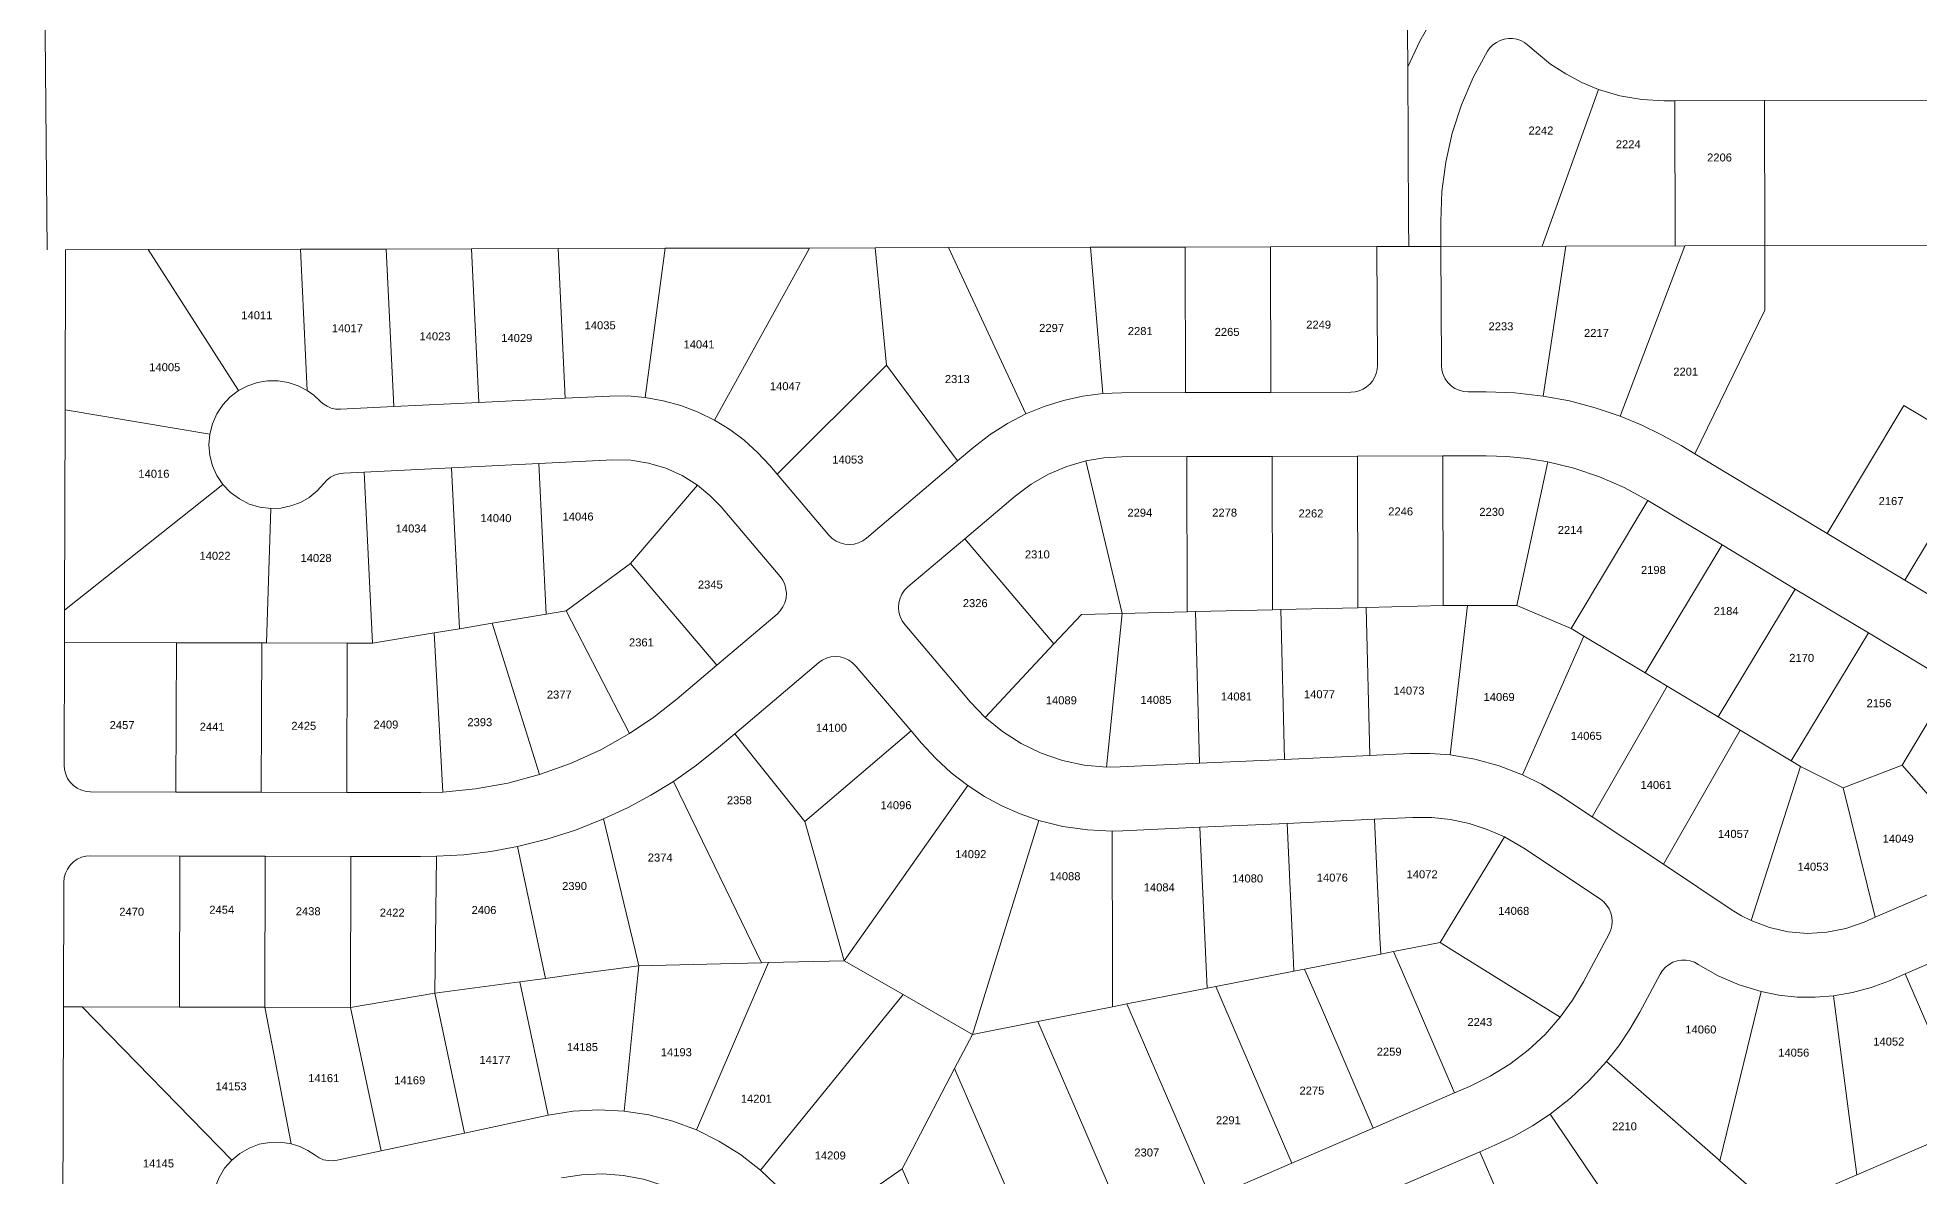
# Model space of a CAD drawing. Header units: feet. Extents: x 865220 to 2866543, y -2240498 to 973965.
# Drawn here: x 2854374 to 2856138, y 965112 to 966180 of the extents above; entities that cross this region are included whole.
import ezdxf
from ezdxf.enums import TextEntityAlignment as Align

# ---------------------------------------------------------------- set-up
doc = ezdxf.new("R2010")
doc.units = ezdxf.units.FT
doc.header["$LTSCALE"] = 0.015
doc.header["$MEASUREMENT"] = 0
doc.layers.add('Dakota County Addresses', color=7, linetype='Continuous')
doc.layers.add('Dakota County Parcels', color=7, linetype='Continuous')
doc.styles.add('Dimensions 100', font='arial.ttf')

# ---------------------------------------------------------------- blocks, each defined once
blk = doc.blocks.new('ACMAP_ANN_TEMPLATE_Dakota County Addresses')
at = {"layer": 'Dakota County Addresses', "style": 'Dimensions 100'}
blk.add_attdef('DakotaCountyAddress', text='', height=50, dxfattribs=at).set_placement((0, 0), align=Align.CENTER)

msp = doc.modelspace()

# ---------------------------------------------------------------- linework, layer by layer
at = {"layer": 'Dakota County Parcels', "lineweight": 5, "ltscale": 100}
for p, q in [((2854383.2, 965980.8), (2854374.2, 966974.3)), ((2855658.5, 966152.3), (2855656.9, 966436.8)), ((2855771.2, 966172.8), (2855779.2, 966165.8)), ((2855659.4, 966007.4), (2855658.5, 966152.3)), ((2855784.4, 965984.4), (2855837.4, 966131.3)), ((2855898.8, 966120.6), (2855908.9, 966120.7)), ((2855908.9, 966120.7), (2855992.9, 966120.9)), ((2855909.2, 965984.7), (2855908.9, 966120.7)), ((2855992.9, 966120.9), (2856484.9, 966122.1)), ((2855993.2, 965984.9), (2855992.9, 966120.9)), ((2855659.5, 965984.1), (2855659.4, 966007.4)), ((2855689.4, 966007.6), (2855689.5, 965984.1)), ((2854400.2, 965980.9), (2854399.9, 965830.8)), ((2854400.2, 965980.9), (2854477.9, 965981.1)), ((2854477.9, 965981.1), (2854620.5, 965981.4)), ((2854477.9, 965981.1), (2854562.5, 965848.9)), ((2854620.5, 965981.4), (2854700.8, 965981.6)), ((2854620.5, 965981.4), (2854627, 965849)), ((2854700.8, 965981.6), (2854780.9, 965981.8)), ((2854700.8, 965981.6), (2854708, 965833.9)), ((2854780.9, 965981.8), (2854862, 965982)), ((2854780.9, 965981.8), (2854787.9, 965837.8)), ((2854862, 965982), (2854962.5, 965982.3)), ((2854862, 965982), (2854868.8, 965841.8)), ((2854962.5, 965982.3), (2854943.8, 965842.4)), ((2854962.5, 965982.3), (2855097.8, 965982.6)), ((2855097.8, 965982.6), (2855008.7, 965821.1)), ((2855097.8, 965982.6), (2855159.2, 965982.8)), ((2855159.2, 965982.8), (2855228.2, 965983)), ((2855159.2, 965982.8), (2855169.9, 965872.9)), ((2855228.2, 965983), (2855361.2, 965983.3)), ((2855228.2, 965983), (2855300.4, 965827)), ((2855361.2, 965983.3), (2855449.9, 965983.5)), ((2855361.2, 965983.3), (2855372.7, 965846.1)), ((2855449.9, 965983.5), (2855529.9, 965983.7)), ((2855449.9, 965983.5), (2855450.2, 965847)), ((2855529.9, 965983.7), (2855629.5, 965984)), ((2855529.9, 965983.7), (2855530.2, 965847.2)), ((2855629.5, 965984), (2855659.5, 965984.1)), ((2855630.2, 965872.6), (2855629.5, 965984)), ((2855659.5, 965984.1), (2855689.5, 965984.1)), ((2855689.5, 965984.1), (2855806.8, 965984.4)), ((2855690.2, 965872.6), (2855689.5, 965984.1)), ((2855785.6, 965843.8), (2855806.8, 965984.4)), ((2855806.8, 965984.4), (2855918.3, 965984.7)), ((2855806.8, 965984.4), (2855806.8, 965984.4)), ((2855857.8, 965824.9), (2855918.3, 965984.7)), ((2855918.3, 965984.7), (2855993.2, 965984.9)), ((2855993.2, 965984.9), (2856485.7, 965986.1)), ((2855993.4, 965924.3), (2855993.2, 965984.9)), ((2855927.5, 965789.6), (2855993.4, 965924.3)), ((2855169.9, 965872.9), (2855067.4, 965770.6)), ((2855169.9, 965872.9), (2855236.6, 965783)), ((2854708, 965833.9), (2854658.1, 965831.5)), ((2854787.9, 965837.8), (2854708, 965833.9)), ((2854868.8, 965841.8), (2854787.9, 965837.8)), ((2854910.5, 965843.8), (2854868.8, 965841.8)), ((2855372.7, 965846.1), (2855390.2, 965846.9)), ((2855390.2, 965846.9), (2855450.2, 965847)), ((2855450.2, 965847), (2855530.2, 965847.2)), ((2855530.2, 965847.2), (2855605.2, 965847.4)), ((2855715.2, 965847.7), (2855732, 965847.7)), ((2856051.6, 965715), (2856123.7, 965834.9)), ((2856123.7, 965834.9), (2856196.5, 965791.1)), ((2854399.4, 965643), (2854399.9, 965830.8)), ((2854399.9, 965830.8), (2854535.6, 965808.2)), ((2854844.1, 965780.5), (2854762.2, 965776.5)), ((2854913.4, 965783.9), (2854844.1, 965780.5)), ((2854851, 965639.3), (2854844.1, 965780.5)), ((2855151.2, 965710.5), (2855236.6, 965783)), ((2855236.6, 965783), (2855251.7, 965795.8)), ((2855390.8, 965640), (2855356.9, 965783.1)), ((2855390.4, 965786.9), (2855451.4, 965787)), ((2855451.4, 965787), (2855531.4, 965787.2)), ((2855451.4, 965787), (2855451.8, 965641.5)), ((2855531.4, 965787.2), (2855611.4, 965787.4)), ((2855531.4, 965787.2), (2855531.7, 965643.5)), ((2855611.4, 965787.4), (2855691.4, 965787.7)), ((2855611.4, 965787.4), (2855611.7, 965645.4)), ((2855691.4, 965787.7), (2855732.2, 965787.8)), ((2855691.7, 965647.4), (2855691.4, 965787.7)), ((2855760.7, 965647.5), (2855789.7, 965782.2)), ((2855927.5, 965789.6), (2855914.7, 965797.3)), ((2856051.6, 965715), (2855927.5, 965789.6)), ((2856124.4, 965671.2), (2856196.5, 965791.1)), ((2854680.3, 965772.5), (2854661, 965771.6)), ((2854762.2, 965776.5), (2854680.3, 965772.5)), ((2854688.2, 965612.1), (2854680.3, 965772.5)), ((2854769.6, 965625.7), (2854762.2, 965776.5)), ((2855067.4, 965770.6), (2855060.5, 965778.7)), ((2855115.9, 965713.4), (2855067.4, 965770.6)), ((2854399.4, 965643), (2854547.9, 965761)), ((2854930, 965686.8), (2854992.8, 965760.3)), ((2855243.3, 965710.1), (2855290.5, 965750.1)), ((2855883.7, 965745.9), (2855811.6, 965625.9)), ((2855953.2, 965704.2), (2855883.7, 965745.9)), ((2854588.7, 965612.4), (2854592.9, 965738.4)), ((2855070.2, 965674.6), (2855014.8, 965739.9)), ((2855190, 965664.8), (2855243.3, 965710.1)), ((2855326.9, 965611.6), (2855243.3, 965710.1)), ((2856124.4, 965671.2), (2856051.6, 965715)), ((2855953.2, 965704.2), (2855881, 965584.2)), ((2856021.7, 965662.9), (2855953.2, 965704.2)), ((2854869.7, 965642.5), (2854930, 965686.8)), ((2855010.9, 965591.5), (2854930, 965686.8)), ((2856021.7, 965662.9), (2855949.6, 965543)), ((2856090.3, 965621.7), (2856021.7, 965662.9)), ((2856201.5, 965624.8), (2856124.4, 965671.2)), ((2854399.4, 965643), (2854399.3, 965612.9)), ((2854800.3, 965630.9), (2854851, 965639.3)), ((2854851, 965639.3), (2854869.7, 965642.5)), ((2854869.7, 965642.5), (2854929, 965527.4)), ((2855010.9, 965591.5), (2855067.3, 965639.4)), ((2855352.6, 965639.1), (2855326.9, 965611.6)), ((2855390.8, 965640), (2855352.6, 965639.1)), ((2855390.8, 965640), (2855376, 965495.9)), ((2855451.8, 965641.5), (2855390.8, 965640)), ((2855459.7, 965641.7), (2855451.8, 965641.5)), ((2855531.7, 965643.5), (2855459.7, 965641.7)), ((2855459.7, 965641.7), (2855463.2, 965499.5)), ((2855539.7, 965643.7), (2855531.7, 965643.5)), ((2855611.7, 965645.4), (2855539.7, 965643.7)), ((2855539.7, 965643.7), (2855543.1, 965503.2)), ((2855619.6, 965645.6), (2855611.7, 965645.4)), ((2855691.7, 965647.4), (2855619.6, 965645.6)), ((2855619.6, 965645.6), (2855623, 965506.9)), ((2855714.6, 965647.4), (2855691.7, 965647.4)), ((2855714.6, 965647.4), (2855698.3, 965507.3)), ((2855760.7, 965647.5), (2855714.6, 965647.4)), ((2855811.6, 965625.9), (2855760.7, 965647.5)), ((2854688.2, 965612.1), (2854745.9, 965621.8)), ((2854745.9, 965621.8), (2854769.6, 965625.7)), ((2854745.9, 965621.8), (2854753.9, 965472.6)), ((2854769.6, 965625.7), (2854800.3, 965630.9)), ((2854800.3, 965630.9), (2854844.7, 965488.9)), ((2855187.1, 965629.6), (2855238.8, 965568.6)), ((2855811.6, 965625.9), (2855823.7, 965618.6)), ((2856090.3, 965621.7), (2856018.1, 965501.7)), ((2856090.3, 965621.7), (2856168.2, 965574.8)), ((2854399, 965497.9), (2854399.3, 965612.9)), ((2854399.3, 965612.9), (2854504.3, 965612.6)), ((2854503.9, 965472.6), (2854504.3, 965612.6)), ((2854504.3, 965612.6), (2854584.3, 965612.4)), ((2854583.9, 965472.4), (2854584.3, 965612.4)), ((2854584.3, 965612.4), (2854588.7, 965612.4)), ((2854588.7, 965612.4), (2854664.3, 965612.2)), ((2854663.9, 965472.2), (2854664.3, 965612.2)), ((2854664.3, 965612.2), (2854688.2, 965612.1)), ((2855326.9, 965611.6), (2855262.4, 965542.6)), ((2855823.7, 965618.6), (2855766.1, 965488.8)), ((2855823.7, 965618.6), (2855881, 965584.2)), ((2854973.6, 965559.9), (2855010.9, 965591.5)), ((2855027.8, 965527.2), (2855106.1, 965593.6)), ((2855141.3, 965590.7), (2855193.1, 965529.8)), ((2855248.5, 965557.1), (2855238.8, 965568.6)), ((2855831.4, 965449.3), (2855901.7, 965571.8)), ((2855881, 965584.2), (2855901.7, 965571.8)), ((2855901.7, 965571.8), (2855949.6, 965543)), ((2856121.9, 965497.7), (2856168.2, 965574.8)), ((2855262.4, 965542.6), (2855248.5, 965557.1)), ((2855949.6, 965543), (2855970.2, 965530.5)), ((2855012.4, 965514.2), (2855027.8, 965527.2)), ((2855027.8, 965527.2), (2855093.3, 965445.1)), ((2855193.1, 965529.8), (2855093.3, 965445.1)), ((2855202.8, 965518.3), (2855193.1, 965529.8)), ((2855898.2, 965404.9), (2855970.2, 965530.5)), ((2855970.2, 965530.5), (2856018.1, 965501.7)), ((2855463.2, 965499.5), (2855388.9, 965496.1)), ((2855543.1, 965503.2), (2855463.2, 965499.5)), ((2855623, 965506.9), (2855543.1, 965503.2)), ((2855660.5, 965508.6), (2855623, 965506.9)), ((2856018.1, 965501.7), (2856026.8, 965496.5)), ((2856066.6, 965476.5), (2856121.9, 965497.7)), ((2856121.9, 965497.7), (2856204, 965404.3)), ((2855024.7, 965370.6), (2854970.3, 965482.6)), ((2855388.9, 965496.1), (2855376, 965495.9)), ((2856026.8, 965496.5), (2855980.5, 965352)), ((2856026.8, 965496.5), (2856066.6, 965476.5)), ((2854423.9, 965472.8), (2854503.9, 965472.6)), ((2854503.9, 965472.6), (2854583.9, 965472.4)), ((2854583.9, 965472.4), (2854663.9, 965472.2)), ((2854663.9, 965472.2), (2854733.3, 965472)), ((2854733.3, 965472), (2854753.9, 965472.6)), ((2855170.8, 965371.9), (2855246.2, 965478.6)), ((2855800.7, 965469.7), (2855831.4, 965449.3)), ((2856066.6, 965476.5), (2856096.7, 965355.2)), ((2855627.3, 965447), (2855545.4, 965443.2)), ((2855663.3, 965448.7), (2855627.3, 965447)), ((2855627.3, 965447), (2855632.5, 965335.8)), ((2855831.4, 965449.3), (2855898.2, 965404.9)), ((2855391.6, 965436.1), (2855381.5, 965435.9)), ((2855463.5, 965439.5), (2855391.6, 965436.1)), ((2855545.4, 965443.2), (2855463.5, 965439.5)), ((2855545.4, 965443.2), (2855551.1, 965319.8)), ((2855749.1, 965430.5), (2855699.5, 965349)), ((2855767.5, 965419.8), (2855749.1, 965430.5)), ((2854423.8, 965412.8), (2854507.6, 965412.6)), ((2854507.3, 965271), (2854507.6, 965412.6)), ((2854507.6, 965412.6), (2854587.6, 965412.4)), ((2854587.2, 965270.8), (2854587.6, 965412.4)), ((2854587.6, 965412.4), (2854667.9, 965412.2)), ((2854667.5, 965270.6), (2854667.9, 965412.2)), ((2854667.9, 965412.2), (2854733.1, 965412)), ((2854733.1, 965412), (2854748.2, 965412.3)), ((2854746.4, 965284.1), (2854748.2, 965412.3)), ((2854850.3, 965297.9), (2854823.9, 965421.5)), ((2855839.1, 965372.1), (2855767.5, 965419.8)), ((2855898.2, 965404.9), (2855962.7, 965361.9)), ((2854398.4, 965271.3), (2854398.7, 965387.9)), ((2856096.7, 965355.2), (2856174.5, 965388.8)), ((2855052.9, 965312.5), (2855024.7, 965370.6)), ((2855130.3, 965314.4), (2855170.8, 965371.9)), ((2855699.5, 965349), (2855688.9, 965331.6)), ((2855823.2, 965294.6), (2855847.3, 965339.5)), ((2856086.3, 965350.7), (2856096.7, 965355.2)), ((2855632.5, 965335.8), (2855633.2, 965320.7)), ((2855645.2, 965323), (2855633.2, 965320.7)), ((2855688.9, 965331.6), (2855645.2, 965323)), ((2855652.9, 965305.2), (2855645.2, 965323)), ((2855707.5, 965320), (2855688.9, 965331.6)), ((2854937.8, 965309.6), (2854935.1, 965282.9)), ((2855052.9, 965312.5), (2854937.8, 965309.6)), ((2855059.2, 965312.7), (2855035.2, 965256.9)), ((2855059.2, 965312.7), (2855052.9, 965312.5)), ((2855130.3, 965314.4), (2855059.2, 965312.7)), ((2855185.5, 965282.7), (2855130.3, 965314.4)), ((2855551.8, 965304.7), (2855478.5, 965290.3)), ((2855561.9, 965306.6), (2855551.8, 965304.7)), ((2855633.2, 965320.7), (2855561.9, 965306.6)), ((2855576.7, 965272.3), (2855561.9, 965306.6)), ((2855702.4, 965190.5), (2855652.9, 965305.2)), ((2855801.4, 965261.5), (2855707.5, 965320)), ((2854746.4, 965284.1), (2854826.1, 965294.7)), ((2854826.1, 965294.7), (2854850.3, 965297.9)), ((2854852.7, 965169.5), (2854826.1, 965294.7)), ((2855470.5, 965288.7), (2855395.2, 965273.9)), ((2855478.5, 965290.3), (2855470.5, 965288.7)), ((2855500.5, 965239.4), (2855478.5, 965290.3)), ((2855876.1, 965266.3), (2855895.2, 965301.9)), ((2856110.1, 965295.7), (2856124.8, 965302)), ((2854398.4, 965271.3), (2854397.9, 965077)), ((2854416.1, 965271.3), (2854398.4, 965271.3)), ((2854416.1, 965271.3), (2854556.1, 965127.4)), ((2854507.3, 965271), (2854416.1, 965271.3)), ((2854587.2, 965270.8), (2854507.3, 965271)), ((2854667.5, 965270.6), (2854587.2, 965270.8)), ((2854587.2, 965270.8), (2854612, 965142.7)), ((2854746.4, 965284.1), (2854667.5, 965270.6)), ((2854667.5, 965270.6), (2854696.2, 965136.1)), ((2854746.4, 965284.1), (2854774.5, 965152.8)), ((2854935.1, 965282.9), (2854924, 965173.4)), ((2855185.5, 965282.7), (2855121.1, 965203.5)), ((2855250.5, 965245.4), (2855185.5, 965282.7)), ((2855311.9, 965257.5), (2855381.9, 965271.3)), ((2855395.2, 965273.9), (2855381.9, 965271.3)), ((2855424.3, 965206.5), (2855395.2, 965273.9)), ((2855626.2, 965157.6), (2855576.7, 965272.3)), ((2855951.1, 965126.9), (2855989.8, 965285.5)), ((2855035.2, 965256.9), (2854991.7, 965155.9)), ((2855250.5, 965245.4), (2855311.9, 965257.5)), ((2855348.1, 965173.6), (2855311.9, 965257.5)), ((2855233.8, 965213.5), (2855250.5, 965245.4)), ((2855550, 965124.7), (2855500.5, 965239.4)), ((2855121.1, 965203.5), (2855051.7, 965118.2)), ((2855193.9, 965137.1), (2855233.8, 965213.5)), ((2855473.8, 965091.8), (2855424.3, 965206.5)), ((2855626.2, 965157.6), (2855702.4, 965190.5)), ((2855702.4, 965190.5), (2855716.5, 965196.5)), ((2854774.5, 965152.8), (2854852.7, 965169.5)), ((2855397.6, 965058.9), (2855348.1, 965173.6)), ((2854696.2, 965136.1), (2854774.5, 965152.8)), ((2855550, 965124.7), (2855626.2, 965157.6)), ((2856186.2, 965159.7), (2856079.4, 965113.6)), ((2854655, 965127.3), (2854696.2, 965136.1)), ((2855184.7, 965119.4), (2855193.9, 965137.1)), ((2855652.7, 965103.7), (2855726.1, 965135.4)), ((2855726.1, 965135.4), (2855740.3, 965141.5)), ((2855184.7, 965119.4), (2855099.6, 965060.2)), ((2855240.2, 964990.9), (2855184.7, 965119.4)), ((2855473.8, 965091.8), (2855550, 965124.7)), ((2856079.4, 965113.6), (2856003.6, 965080.9))]:
    msp.add_line(p, q, dxfattribs=at)
for points in [[(2855732.6, 966263.7), (2855714.6, 966243.7), (2855698.1, 966222.5), (2855683.2, 966200.1), (2855670, 966176.6), (2855658.5, 966152.3)], [(2855733.3, 966167), (2855735.6, 966170.2), (2855738.4, 966173), (2855741.6, 966175.4), (2855745.2, 966177.2), (2855748.9, 966178.4), (2855752.9, 966179), (2855756.8, 966179), (2855760.8, 966178.3), (2855764.5, 966177.1), (2855768, 966175.2), (2855771.2, 966172.8)], [(2855733.3, 966167), (2855720, 966142.5), (2855708.9, 966116.8), (2855700.3, 966090.3), (2855694.2, 966063.1), (2855690.5, 966035.5), (2855689.4, 966007.6)], [(2855837.4, 966131.3), (2855821.7, 966137.8), (2855806.6, 966145.8), (2855792.4, 966155.1), (2855779.2, 966165.8)], [(2855898.8, 966120.6), (2855878, 966121.8), (2855857.4, 966125.4), (2855837.4, 966131.3)], [(2855605.2, 965847.4), (2855609.2, 965847.7), (2855613, 965848.7), (2855616.6, 965850.2), (2855620, 965852.3), (2855622.9, 965854.8), (2855625.5, 965857.8), (2855627.5, 965861.2), (2855629, 965864.8), (2855629.9, 965868.6), (2855630.2, 965872.6)], [(2855715.2, 965847.7), (2855710.9, 965848.1), (2855706.7, 965849.2), (2855702.8, 965851), (2855699.2, 965853.5), (2855696.1, 965856.6), (2855693.6, 965860.1), (2855691.7, 965864), (2855690.6, 965868.2), (2855690.2, 965872.6)], [(2854562.5, 965848.9), (2854571.1, 965853.4), (2854580.3, 965856.6), (2854589.8, 965858.2), (2854599.6, 965858.2), (2854609.2, 965856.6), (2854618.4, 965853.5), (2854627, 965849)], [(2854535.6, 965808.2), (2854538.1, 965817.9), (2854542.2, 965827.1), (2854547.7, 965835.5), (2854554.5, 965842.8), (2854562.5, 965848.9)], [(2854627, 965849), (2854633.1, 965844.6), (2854638.6, 965839.4)], [(2854658.1, 965831.5), (2854653.8, 965831.6), (2854649.5, 965832.6), (2854645.5, 965834.2), (2854641.8, 965836.5), (2854638.6, 965839.4)], [(2854943.8, 965842.4), (2854927.2, 965843.9), (2854910.5, 965843.8)], [(2855008.7, 965821.1), (2854993.3, 965828.7), (2854977.2, 965834.8), (2854960.7, 965839.4), (2854943.8, 965842.4)], [(2855300.4, 965827), (2855317.8, 965834.1), (2855335.7, 965839.7), (2855354.1, 965843.7), (2855372.7, 965846.1)], [(2855785.6, 965843.8), (2855758.9, 965846.8), (2855732, 965847.7)], [(2855857.8, 965824.9), (2855834.2, 965832.9), (2855810.1, 965839.2), (2855785.6, 965843.8)], [(2855060.5, 965778.7), (2855049.1, 965791), (2855036.5, 965802.3), (2855023, 965812.3), (2855008.7, 965821.1)], [(2855251.7, 965795.8), (2855267, 965807.7), (2855283.3, 965818.1), (2855300.4, 965827)], [(2855857.8, 965824.9), (2855877.3, 965816.8), (2855896.3, 965807.6), (2855914.7, 965797.3)], [(2854547.9, 965761), (2854542.3, 965769.4), (2854538.2, 965778.5), (2854535.7, 965788.2), (2854534.8, 965798.2), (2854535.6, 965808.2)], [(2854992.8, 965760.3), (2854978.5, 965769.2), (2854963.1, 965776.2), (2854946.9, 965781), (2854930.3, 965783.6), (2854913.4, 965783.9)], [(2855290.5, 965750.1), (2855305.5, 965761.3), (2855321.7, 965770.6), (2855338.9, 965777.9), (2855356.9, 965783.1)], [(2855356.9, 965783.1), (2855373.5, 965785.9), (2855390.4, 965786.9)], [(2855732.2, 965787.8), (2855751.5, 965787.2), (2855770.7, 965785.3), (2855789.7, 965782.2)], [(2855789.7, 965782.2), (2855814.3, 965776.2), (2855838.3, 965768.1), (2855861.5, 965758), (2855883.7, 965745.9)], [(2854661, 965771.6), (2854656.7, 965771), (2854652.6, 965769.7), (2854648.8, 965767.7), (2854645.3, 965765), (2854642.4, 965761.8)], [(2854592.9, 965738.4), (2854582.6, 965739.6), (2854572.6, 965742.6), (2854563.3, 965747.3), (2854555, 965753.5), (2854547.9, 965761)], [(2854642.4, 965761.8), (2854636.1, 965754.8), (2854628.7, 965748.8), (2854620.5, 965744.1), (2854611.6, 965740.8), (2854602.3, 965738.8), (2854592.9, 965738.4)], [(2855014.8, 965739.9), (2855004.4, 965750.7), (2854992.8, 965760.3)], [(2855151.2, 965710.5), (2855147.6, 965708), (2855143.7, 965706.2), (2855139.5, 965705), (2855135.1, 965704.6), (2855130.8, 965705), (2855126.6, 965706.1), (2855122.6, 965707.9), (2855119, 965710.4), (2855115.9, 965713.4)], [(2855070.2, 965674.6), (2855072.7, 965671.1), (2855074.6, 965667.1), (2855075.7, 965662.9), (2855076.1, 965658.6), (2855075.8, 965654.2), (2855074.7, 965650), (2855072.8, 965646.1), (2855070.4, 965642.5), (2855067.3, 965639.4)], [(2855187.1, 965629.6), (2855184.6, 965633.1), (2855182.7, 965637.1), (2855181.6, 965641.3), (2855181.1, 965645.6), (2855181.5, 965649.9), (2855182.6, 965654.2), (2855184.4, 965658.1), (2855186.9, 965661.7), (2855190, 965664.8)], [(2855106.1, 965593.6), (2855109.7, 965596.2), (2855113.6, 965598), (2855117.8, 965599.2), (2855122.1, 965599.6), (2855126.5, 965599.2), (2855130.7, 965598.1), (2855134.7, 965596.3), (2855138.2, 965593.8), (2855141.3, 965590.7)], [(2854929, 965527.4), (2854951.9, 965542.8), (2854973.6, 965559.9)], [(2855376, 965495.9), (2855355.2, 965497.8), (2855334.8, 965502.1), (2855315, 965508.9), (2855296.2, 965518), (2855278.6, 965529.2), (2855262.4, 965542.6)], [(2854844.7, 965488.9), (2854873.8, 965499.4), (2854902, 965512.2), (2854929, 965527.4)], [(2855246.2, 965478.6), (2855230.6, 965490.6), (2855216.1, 965503.9), (2855202.8, 965518.3)], [(2854423.9, 965472.8), (2854419.6, 965473.2), (2854415.4, 965474.4), (2854411.4, 965476.2), (2854407.9, 965478.7), (2854404.8, 965481.8), (2854402.3, 965485.4), (2854400.5, 965489.3), (2854399.4, 965493.6), (2854399, 965497.9)], [(2854970.3, 965482.6), (2854991.9, 965497.8), (2855012.4, 965514.2)], [(2855698.3, 965507.3), (2855679.4, 965508.7), (2855660.5, 965508.6)], [(2855766.1, 965488.8), (2855744.1, 965497.2), (2855721.5, 965503.4), (2855698.3, 965507.3)], [(2854753.9, 965472.6), (2854784.6, 965475.5), (2854814.9, 965480.9), (2854844.7, 965488.9)], [(2854904.7, 965447.3), (2854927.2, 965457.8), (2854949.1, 965469.6), (2854970.3, 965482.6)], [(2855800.7, 965469.7), (2855783.8, 965480), (2855766.1, 965488.8)], [(2855312.7, 965446), (2855295.2, 965452.2), (2855278.1, 965459.7), (2855261.8, 965468.5), (2855246.2, 965478.6)], [(2854823.9, 965421.5), (2854851.4, 965428.3), (2854878.4, 965436.9), (2854904.7, 965447.3)], [(2854904.7, 965447.3), (2854934.3, 965324.2), (2854934.3, 965324.2), (2854937.8, 965309.6)], [(2855130.3, 965314.4), (2855103, 965410.8), (2855093.3, 965445.1)], [(2855250.5, 965245.4), (2855271.8, 965313.9), (2855312.7, 965446)], [(2855381.5, 965435.9), (2855358.2, 965437), (2855335.3, 965440.4), (2855312.7, 965446)], [(2855749.1, 965430.5), (2855732.9, 965437.6), (2855716, 965443), (2855698.7, 965446.7), (2855681, 965448.6), (2855663.3, 965448.7)], [(2855381.5, 965435.9), (2855381.8, 965306.3), (2855381.9, 965271.3)], [(2855463.5, 965439.5), (2855469.6, 965308.7), (2855470.5, 965288.7)], [(2854398.7, 965387.9), (2854399.1, 965392.3), (2854400.2, 965396.5), (2854402.1, 965400.4), (2854404.6, 965404), (2854407.7, 965407), (2854411.3, 965409.5), (2854415.2, 965411.4), (2854419.4, 965412.5), (2854423.8, 965412.8)], [(2854748.2, 965412.3), (2854773.6, 965413.8), (2854798.9, 965416.9), (2854823.9, 965421.5)], [(2855847.3, 965339.5), (2855848.9, 965343.3), (2855849.9, 965347.2), (2855850.2, 965351.3), (2855849.9, 965355.4), (2855848.9, 965359.4), (2855847.3, 965363.1), (2855845, 965366.6), (2855842.3, 965369.6), (2855839.1, 965372.1)], [(2855962.7, 965361.9), (2855971.4, 965356.6), (2855980.5, 965352)], [(2855980.5, 965352), (2855997.5, 965345.6), (2856015.2, 965341.6), (2856033.3, 965340.1), (2856051.4, 965341.2), (2856069.2, 965344.7), (2856086.3, 965350.7)], [(2856124.8, 965302), (2856179.9, 965325.8), (2856198.3, 965333.7)], [(2854850.3, 965297.9), (2854878.3, 965301.7), (2854878.3, 965301.7), (2854937.8, 965309.6)], [(2855551.1, 965319.8), (2855551.2, 965319.7), (2855551.8, 965304.7)], [(2855895.2, 965301.9), (2855897.4, 965305.4), (2855900.2, 965308.4), (2855903.5, 965311), (2855907.1, 965313), (2855911, 965314.3), (2855915.1, 965315), (2855919.2, 965315), (2855923.3, 965314.3), (2855927.2, 965313), (2855930.9, 965311)], [(2855930.9, 965311), (2855949.5, 965300.3), (2855969.2, 965291.8), (2855989.8, 965285.5)], [(2855801.4, 965261.5), (2855813.1, 965277.6), (2855823.2, 965294.6)], [(2856057.5, 965281.5), (2856075.5, 965284.5), (2856093, 965289.3), (2856110.1, 965295.7)], [(2856124.8, 965302), (2856162.5, 965214.8), (2856166.4, 965205.6), (2856186.2, 965159.7)], [(2855989.8, 965285.5), (2856006.5, 965282.2), (2856023.5, 965280.4), (2856040.5, 965280.2), (2856057.5, 965281.5)], [(2856079.4, 965113.6), (2856071.4, 965175.5), (2856057.5, 965281.5)], [(2855716.5, 965196.5), (2855735.9, 965206.1), (2855754.2, 965217.5), (2855771.4, 965230.6), (2855787.2, 965245.3), (2855801.4, 965261.5)], [(2855845, 965220), (2855856.4, 965234.7), (2855866.8, 965250.2), (2855876.1, 965266.3)], [(2855792, 965170.7), (2855811, 965185.5), (2855828.7, 965202), (2855845, 965220)], [(2855951.1, 965126.9), (2855949.5, 965128.3), (2855845, 965220)], [(2855315.8, 965023.6), (2855266.3, 965138.3), (2855233.8, 965213.5)], [(2854852.7, 965169.5), (2854876.3, 965173.3), (2854900.1, 965174.6), (2854924, 965173.4)], [(2854924, 965173.4), (2854947.1, 965169.9), (2854969.7, 965164), (2854991.7, 965155.9)], [(2855740.3, 965141.5), (2855758.2, 965150), (2855775.5, 965159.7), (2855792, 965170.7)], [(2855886.8, 965030.5), (2855849.7, 965085.3), (2855792, 965170.7)], [(2855051.7, 965118.2), (2855033, 965132.8), (2855012.9, 965145.4), (2854991.7, 965155.9)], [(2854537.9, 965082.2), (2854538.4, 965092.2), (2854540.5, 965102), (2854544.3, 965111.3), (2854549.5, 965119.9), (2854556.1, 965127.4)], [(2854556.1, 965127.4), (2854563.8, 965133.8), (2854572.6, 965138.8), (2854582, 965142.3), (2854591.9, 965144.1), (2854602, 965144.3), (2854612, 965142.7)], [(2854634.5, 965132), (2854627.5, 965136.6), (2854620, 965140.2), (2854612, 965142.7)], [(2854612, 965142.7), (2854620, 965140.2), (2854627.5, 965136.6), (2854634.5, 965132)], [(2854634.5, 965132), (2854638.2, 965129.6), (2854642.1, 965127.9), (2854646.4, 965127), (2854650.7, 965126.8), (2854655, 965127.3)], [(2855789.5, 964988.5), (2855763.8, 965048.1), (2855726.1, 965135.4)], [(2854865.2, 965110.9), (2854884.4, 965113.8), (2854903.7, 965114.6), (2854923, 965113.2), (2854942.1, 965109.5), (2854960.6, 965103.8), (2854978.3, 965095.9), (2854995, 965086.1), (2855010.5, 965074.5), (2855024.5, 965061.1)], [(2855099.6, 965060.2), (2855089.4, 965076.1), (2855078, 965091.1), (2855065.4, 965105.2), (2855051.7, 965118.2)], [(2856003.6, 965080.9), (2855953.7, 965124.7), (2855951.1, 965126.9)]]:
    msp.add_lwpolyline(points, dxfattribs=at)

# ---------------------------------------------------------------- block references
at = {"layer": 'Dakota County Addresses', "lineweight": 5, "ltscale": 100, "xscale": 0.15, "yscale": 0.15, "zscale": 0.15}
for p, values in [((2855783.4, 966089), {'DakotaCountyAddress': '2242'}), ((2855865.2, 966076.1), {'DakotaCountyAddress': '2224'}), ((2855950.8, 966063.7), {'DakotaCountyAddress': '2206'}), ((2854579.7, 965915.8), {'DakotaCountyAddress': '14011'}), ((2854664.5, 965903.6), {'DakotaCountyAddress': '14017'}), ((2854746.7, 965896.1), {'DakotaCountyAddress': '14023'}), ((2854901.5, 965906.4), {'DakotaCountyAddress': '14035'}), ((2855324.7, 965903.9), {'DakotaCountyAddress': '2297'}), ((2855407.8, 965901), {'DakotaCountyAddress': '2281'}), ((2855489.2, 965900.2), {'DakotaCountyAddress': '2265'}), ((2855575, 965907), {'DakotaCountyAddress': '2249'}), ((2855745.9, 965905.4), {'DakotaCountyAddress': '2233'}), ((2855835.4, 965899.2), {'DakotaCountyAddress': '2217'}), ((2854823.4, 965894.5), {'DakotaCountyAddress': '14029'}), ((2854994.2, 965888.5), {'DakotaCountyAddress': '14041'}), ((2854493.4, 965867.1), {'DakotaCountyAddress': '14005'}), ((2855919.1, 965862.9), {'DakotaCountyAddress': '2201'}), ((2855075.2, 965849.3), {'DakotaCountyAddress': '14047'}), ((2855236.3, 965856), {'DakotaCountyAddress': '2313'}), ((2855133.7, 965780.5), {'DakotaCountyAddress': '14053'}), ((2854483.2, 965767.2), {'DakotaCountyAddress': '14016'}), ((2856111.6, 965741.6), {'DakotaCountyAddress': '2167'}), ((2854803.8, 965725.6), {'DakotaCountyAddress': '14040'}), ((2854880.8, 965727.1), {'DakotaCountyAddress': '14046'}), ((2855407.4, 965730.7), {'DakotaCountyAddress': '2294'}), ((2855486.9, 965730.8), {'DakotaCountyAddress': '2278'}), ((2855567.8, 965730), {'DakotaCountyAddress': '2262'}), ((2855651.9, 965731.9), {'DakotaCountyAddress': '2246'}), ((2855737.3, 965731.5), {'DakotaCountyAddress': '2230'}), ((2854724.4, 965715.9), {'DakotaCountyAddress': '14034'}), ((2855810.8, 965714.5), {'DakotaCountyAddress': '2214'}), ((2854540.5, 965690.3), {'DakotaCountyAddress': '14022'}), ((2854635.2, 965688.2), {'DakotaCountyAddress': '14028'}), ((2855311.3, 965691.6), {'DakotaCountyAddress': '2310'}), ((2855888.8, 965677), {'DakotaCountyAddress': '2198'}), ((2855004.8, 965663.3), {'DakotaCountyAddress': '2345'}), ((2855253.1, 965645.9), {'DakotaCountyAddress': '2326'}), ((2855957, 965638.5), {'DakotaCountyAddress': '2184'}), ((2854940.2, 965609.1), {'DakotaCountyAddress': '2361'}), ((2856027.8, 965594.6), {'DakotaCountyAddress': '2170'}), ((2855659.7, 965563.9), {'DakotaCountyAddress': '14073'}), ((2854863.2, 965560.2), {'DakotaCountyAddress': '2377'}), ((2855333.8, 965554.8), {'DakotaCountyAddress': '14089'}), ((2855422.5, 965555.2), {'DakotaCountyAddress': '14085'}), ((2855498, 965558.4), {'DakotaCountyAddress': '14081'}), ((2855575.8, 965560.5), {'DakotaCountyAddress': '14077'}), ((2855744.2, 965557.9), {'DakotaCountyAddress': '14069'}), ((2856100.3, 965552.1), {'DakotaCountyAddress': '2156'}), ((2854453.4, 965531.6), {'DakotaCountyAddress': '2457'}), ((2854537.8, 965530), {'DakotaCountyAddress': '2441'}), ((2854623.7, 965530.9), {'DakotaCountyAddress': '2425'}), ((2854700.7, 965532.1), {'DakotaCountyAddress': '2409'}), ((2854788.7, 965534.3), {'DakotaCountyAddress': '2393'}), ((2855118.3, 965529.1), {'DakotaCountyAddress': '14100'}), ((2855825.9, 965521.5), {'DakotaCountyAddress': '14065'}), ((2855891.3, 965475.5), {'DakotaCountyAddress': '14061'}), ((2855032, 965461.1), {'DakotaCountyAddress': '2358'}), ((2855178.8, 965456.5), {'DakotaCountyAddress': '14096'}), ((2855963.9, 965429.6), {'DakotaCountyAddress': '14057'}), ((2856118.3, 965425.1), {'DakotaCountyAddress': '14049'}), ((2854957.8, 965407.4), {'DakotaCountyAddress': '2374'}), ((2855249, 965410.6), {'DakotaCountyAddress': '14092'}), ((2855337.2, 965389.9), {'DakotaCountyAddress': '14088'}), ((2855508.4, 965387.8), {'DakotaCountyAddress': '14080'}), ((2855587.8, 965388.6), {'DakotaCountyAddress': '14076'}), ((2855672, 965391.7), {'DakotaCountyAddress': '14072'}), ((2856038.5, 965398.8), {'DakotaCountyAddress': '14053'}), ((2854877.5, 965380.7), {'DakotaCountyAddress': '2390'}), ((2855425.6, 965379.4), {'DakotaCountyAddress': '14084'}), ((2854462.4, 965356.6), {'DakotaCountyAddress': '2470'}), ((2854546.8, 965358.5), {'DakotaCountyAddress': '2454'}), ((2854627.8, 965357.1), {'DakotaCountyAddress': '2438'}), ((2854706.6, 965355.8), {'DakotaCountyAddress': '2422'}), ((2854792.6, 965358.2), {'DakotaCountyAddress': '2406'}), ((2855757.9, 965357.4), {'DakotaCountyAddress': '14068'}), ((2855726.1, 965253.2), {'DakotaCountyAddress': '2243'}), ((2855933.3, 965246.2), {'DakotaCountyAddress': '14060'}), ((2854884.9, 965229.7), {'DakotaCountyAddress': '14185'}), ((2855641.1, 965225.4), {'DakotaCountyAddress': '2259'}), ((2856109.5, 965234.9), {'DakotaCountyAddress': '14052'}), ((2854802.9, 965217.7), {'DakotaCountyAddress': '14177'}), ((2854972.9, 965224.9), {'DakotaCountyAddress': '14193'}), ((2856020.4, 965224.5), {'DakotaCountyAddress': '14056'}), ((2854555.6, 965192.9), {'DakotaCountyAddress': '14153'}), ((2854642.4, 965200.6), {'DakotaCountyAddress': '14161'}), ((2854723, 965198.6), {'DakotaCountyAddress': '14169'}), ((2855047.9, 965181.3), {'DakotaCountyAddress': '14201'}), ((2855568.7, 965188.9), {'DakotaCountyAddress': '2275'}), ((2855490.4, 965161.1), {'DakotaCountyAddress': '2291'}), ((2855861.7, 965155.4), {'DakotaCountyAddress': '2210'}), ((2854487.5, 965120.6), {'DakotaCountyAddress': '14145'}), ((2855117.2, 965128.1), {'DakotaCountyAddress': '14209'}), ((2855413.9, 965130.9), {'DakotaCountyAddress': '2307'})]:
    msp.add_blockref('ACMAP_ANN_TEMPLATE_Dakota County Addresses', p, dxfattribs=at).add_auto_attribs(values)

doc.saveas('drawing.dxf')
